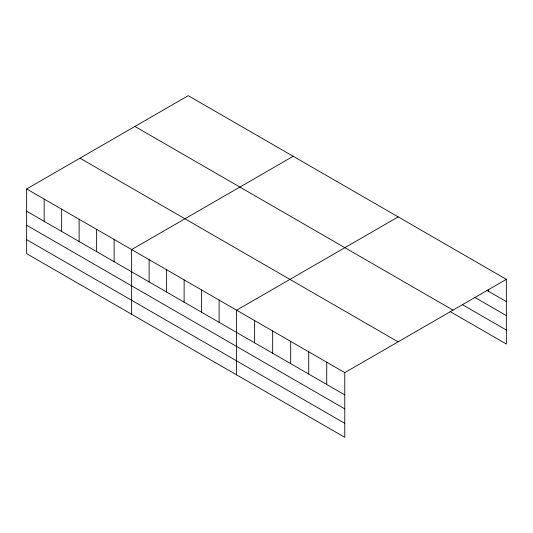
<?xml version="1.0" encoding="UTF-8"?>
<svg xmlns="http://www.w3.org/2000/svg" width="533" height="533" viewBox="0 0 533 533"><rect width="100%" height="100%" fill="white"/><g stroke="black" fill="none" stroke-linecap="round" stroke-linejoin="round"><path stroke-width="0.8" d="M26.65 188.962L344.771 372.627L344.771 437.327L26.65 253.661L26.65 188.962L188.229 95.674L506.35 279.339L506.35 344.038L450.105 311.572M293.21 156.282L131.631 249.571L131.631 314.27M398.191 216.891L236.612 310.179L236.612 374.879M344.771 372.627L506.35 279.339M486.882 290.358L506.35 301.598M474.623 297.287L506.35 315.603M462.364 304.643L506.35 330.034M134.909 126.454L453.03 310.126M79.97 158.174L398.091 341.84M26.65 211.221L344.771 394.886M26.65 225.226L344.771 408.891M26.65 239.657L344.771 423.322M488.321 289.539L488.321 291.191M326.742 362.22L326.742 384.48M308.72 351.807L308.72 374.066M290.692 341.4L290.692 363.659M272.663 330.993L272.663 353.252M254.634 320.586L254.634 342.846M219.116 300.079L219.116 322.338M201.614 289.979L201.614 312.238M184.118 279.872L184.118 302.131M166.622 269.771L166.622 292.031M149.127 259.671L149.127 281.93M114.135 239.47L114.135 261.73M96.64 229.363L96.64 251.623M79.137 219.263L79.137 241.522M61.641 209.163L61.641 231.422M44.146 199.062L44.146 221.322"/></g></svg>
